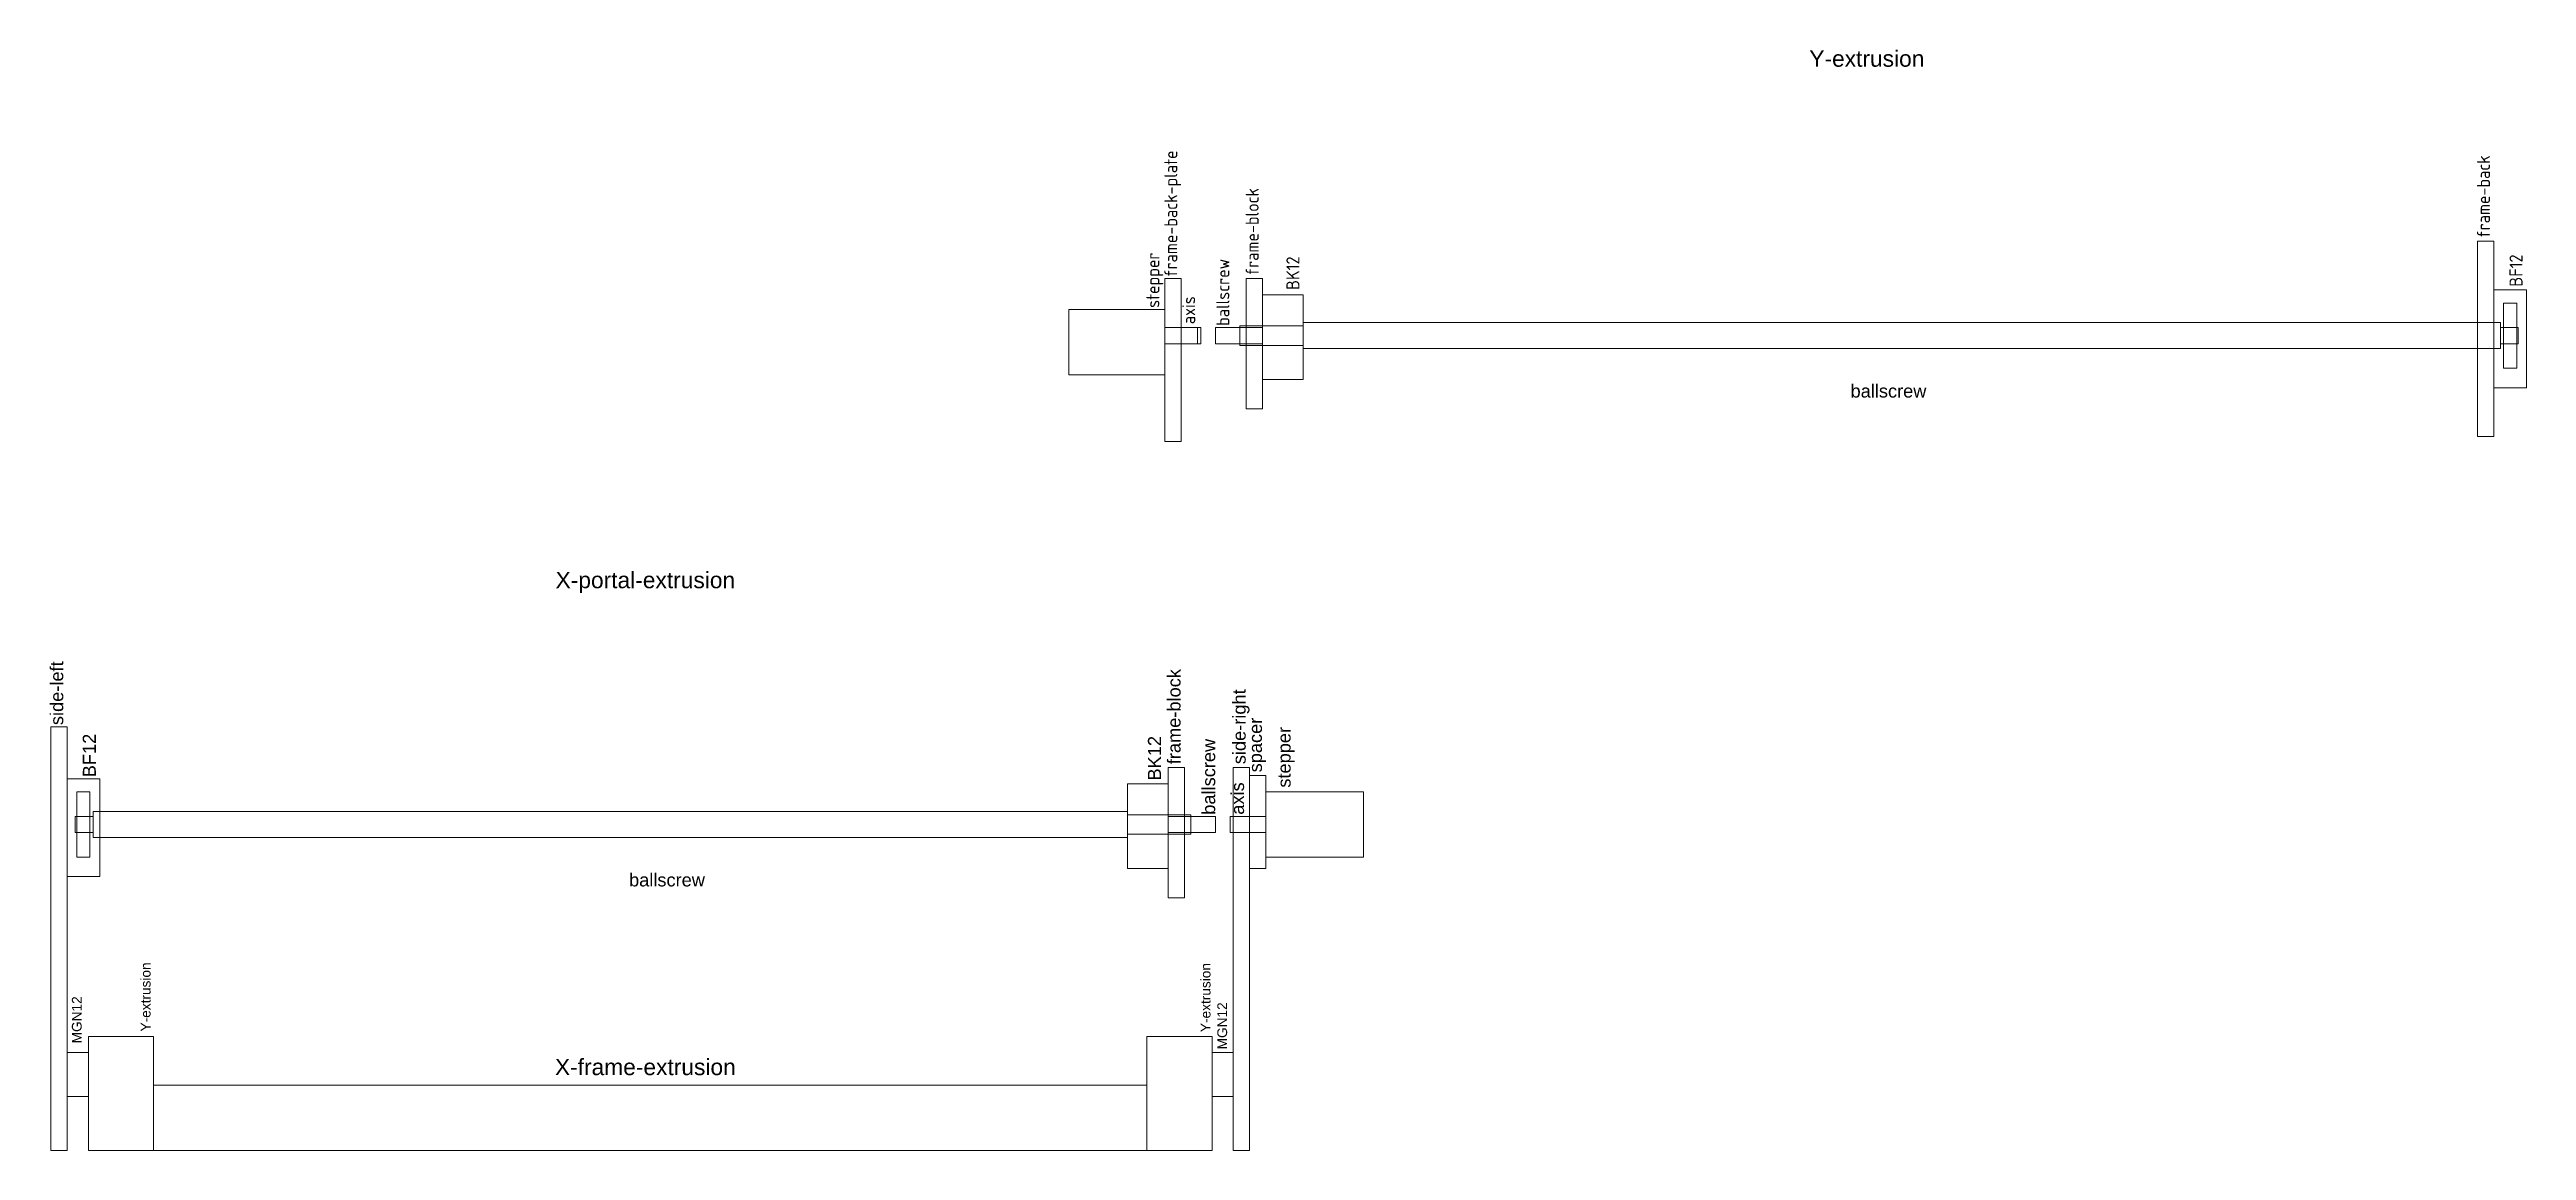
# Model space of a CAD drawing. Header units: millimetres. Extents: x -716 to 805, y -500 to 176.
import ezdxf
from ezdxf.enums import TextEntityAlignment as Align

# ---------------------------------------------------------------- set-up
doc = ezdxf.new("R2010")
doc.units = ezdxf.units.MM
doc.layers.get('0').update_dxf_attribs({"lineweight": 0, "true_color": 0xffffff})
doc.layers.add('text', color=7, linetype='Continuous', lineweight=0, true_color=0xffffff)
doc.styles.add('textstyle0', font='')
doc.styles.add('textstyle1', font='')
doc.styles.add('textstyle10', font='')
doc.styles.add('textstyle11', font='')
doc.styles.add('textstyle12', font='')
doc.styles.add('textstyle13', font='')
doc.styles.add('textstyle14', font='')
doc.styles.add('textstyle15', font='')
doc.styles.add('textstyle16', font='')
doc.styles.add('textstyle17', font='')
doc.styles.add('textstyle18', font='')
doc.styles.add('textstyle19', font='')
doc.styles.add('textstyle2', font='')
doc.styles.add('textstyle20', font='')
doc.styles.add('textstyle21', font='')
doc.styles.add('textstyle22', font='')
doc.styles.add('textstyle23', font='')
doc.styles.add('textstyle24', font='')
doc.styles.add('textstyle25', font='')
doc.styles.add('textstyle3', font='')
doc.styles.add('textstyle4', font='')
doc.styles.add('textstyle5', font='')
doc.styles.add('textstyle6', font='')
doc.styles.add('textstyle7', font='')
doc.styles.add('textstyle8', font='')
doc.styles.add('textstyle9', font='')
doc.styles.get('textstyle0').set_extended_font_data('iso')
doc.styles.get('textstyle1').set_extended_font_data('iso')
doc.styles.get('textstyle10').set_extended_font_data('Liberation Sans')
doc.styles.get('textstyle11').set_extended_font_data('Liberation Sans')
doc.styles.get('textstyle12').set_extended_font_data('Liberation Sans')
doc.styles.get('textstyle13').set_extended_font_data('Liberation Sans')
doc.styles.get('textstyle14').set_extended_font_data('Liberation Sans')
doc.styles.get('textstyle15').set_extended_font_data('Liberation Sans')
doc.styles.get('textstyle16').set_extended_font_data('Liberation Sans')
doc.styles.get('textstyle17').set_extended_font_data('Liberation Sans')
doc.styles.get('textstyle18').set_extended_font_data('Liberation Sans')
doc.styles.get('textstyle19').set_extended_font_data('Liberation Sans')
doc.styles.get('textstyle2').set_extended_font_data('Liberation Sans')
doc.styles.get('textstyle20').set_extended_font_data('Liberation Sans')
doc.styles.get('textstyle21').set_extended_font_data('Liberation Sans')
doc.styles.get('textstyle22').set_extended_font_data('Liberation Sans')
doc.styles.get('textstyle23').set_extended_font_data('Liberation Sans')
doc.styles.get('textstyle24').set_extended_font_data('Liberation Sans')
doc.styles.get('textstyle25').set_extended_font_data('Liberation Sans')
doc.styles.get('textstyle3').set_extended_font_data('iso')
doc.styles.get('textstyle4').set_extended_font_data('iso')
doc.styles.get('textstyle5').set_extended_font_data('iso')
doc.styles.get('textstyle6').set_extended_font_data('iso')
doc.styles.get('textstyle7').set_extended_font_data('iso')
doc.styles.get('textstyle8').set_extended_font_data('iso')
doc.styles.get('textstyle9').set_extended_font_data('Liberation Sans')

msp = doc.modelspace()

# ---------------------------------------------------------------- linework, layer by layer
for p, q in [((21, -270), (31, -270)), ((21, -327), (21, -270)), ((31, -270), (31, -327)), ((31, -327), (21, -327)), ((-705, -440), (-692, -440)), ((-705, -467), (-705, -440)), ((-692, -430), (-652, -430)), ((-692, -500), (-692, -430)), ((-692, -440), (-692, -467)), ((-652, -430), (-652, -500)), ((-42, -430), (-2, -430)), ((-42, -500), (-42, -430)), ((-2, -430), (-2, -500)), ((-2, -440), (11, -440)), ((-2, -440), (-2, -467)), ((11, -440), (11, -467)), ((-692, -467), (-705, -467)), ((-42, -460), (-652, -460)), ((-652, -460), (-652, -500)), ((-42, -500), (-42, -460)), ((11, -467), (-2, -467)), ((-652, -500), (-692, -500)), ((-652, -500), (-42, -500)), ((-2, -500), (-42, -500))]:
    msp.add_line(p, q)
for points in [[(785, 58), (775, 58), (775, -62), (785, -62)], [(-21, -65), (-31, -65), (-31, 35), (-21, 35)], [(29, 35), (19, 35), (19, -45), (29, -45)], [(54, 25), (29, 25), (29, -27), (54, -27)], [(805, 28), (785, 28), (785, -32), (805, -32)], [(-31, 4.9), (-11, 5), (-11, -5), (-31, -5)], [(0, 5), (15, 5), (15, -5), (0, -5)], [(15, 6), (54, 6), (54, -6), (15, -6)], [(54, 8), (789, 8), (789, -8), (54, -8)], [(789, 5), (800, 5), (800, -5), (789, -5)], [(-715, -240), (-705, -240), (-705, -500), (-715, -500)], [(-705, -272), (-685, -272), (-685, -332), (-705, -332)], [(-29, -265), (-19, -265), (-19, -345), (-29, -345)], [(11, -500), (21, -500), (21, -265), (11, -265)], [(-54, -275), (-29, -275), (-29, -327), (-54, -327)], [(-689, -295), (-700, -295), (-700, -305), (-689, -305)], [(-54, -292), (-689, -292), (-689, -308), (-54, -308)], [(-15, -294), (-54, -294), (-54, -306), (-15, -306)], [(0, -295), (-15, -295), (-15, -305), (0, -305)], [(31, -295), (11, -295), (11, -305), (31, -305)]]:
    msp.add_lwpolyline(points, close=True)
at = {"layer": 'text'}
for points in [[(-31, 16), (-90, 16), (-90, -24), (-31, -24)], [(791, 20), (799, 20), (799, -20), (791, -20)], [(-11, 5), (-9, 5), (-9, -5), (-11, -5)], [(15, 6), (29, 6), (29, 5), (15, 5)], [(15, -5), (29, -5), (29, -6), (15, -6)], [(-691, -280), (-699, -280), (-699, -320), (-691, -320)], [(31, -280), (91, -280), (91, -320), (31, -320)], [(-15, -294), (-29, -294), (-29, -295), (-15, -295)], [(11, -295), (9, -295), (9, -305), (11, -305)], [(-15, -305), (-29, -305), (-29, -306), (-15, -306)]]:
    msp.add_lwpolyline(points, close=True, dxfattribs=at)

# ---------------------------------------------------------------- texts
for s, style, p in [('Y-extrusion', 'textstyle9', (400, 170)), ('X-frame-extrusion', 'textstyle25', (-350, -448.8))]:
    msp.add_text(s, height=10, dxfattribs=dict(style=style)).set_placement(p, align=Align.MIDDLE_CENTER)
at = {"style": 'textstyle10'}
msp.add_text('X-portal-extrusion', height=10, rotation=360, dxfattribs=at).set_placement((-350, -150), align=Align.MIDDLE_CENTER)
for s, style, p in [('Y-extrusion', 'textstyle14', (-652, -427)), ('Y-extrusion', 'textstyle13', (-1.2, -427.4)), ('MGN12', 'textstyle15', (-694.3, -434.3)), ('MGN12', 'textstyle12', (9, -438))]:
    msp.add_text(s, height=6, rotation=90, dxfattribs=dict(style=style)).set_placement(p, align=Align.BOTTOM_LEFT)
at = {"layer": 'text'}
for s, style, p in [('frame-back-plate', 'textstyle6', (-21, 36)), ('frame-back', 'textstyle5', (785, 60)), ('frame-block', 'textstyle0', (29, 37)), ('stepper', 'textstyle8', (-32, 17)), ('ballscrew', 'textstyle1', (11, 6)), ('BK12', 'textstyle3', (54, 28)), ('BF12', 'textstyle4', (805, 30)), ('axis', 'textstyle7', (-10, 7)), ('side-left', 'textstyle21', (-705, -239)), ('frame-block', 'textstyle16', (-19, -263)), ('side-right', 'textstyle22', (21, -263)), ('spacer', 'textstyle11', (31, -268)), ('stepper', 'textstyle24', (48.6, -277.4)), ('BF12', 'textstyle20', (-685, -271)), ('BK12', 'textstyle19', (-31, -273)), ('axis', 'textstyle23', (20, -294))]:
    msp.add_text(s, height=8, rotation=90, dxfattribs=dict(at, style=style)).set_placement(p, align=Align.BOTTOM_LEFT)
for style, p in [('textstyle2', (390, -30)), ('textstyle18', (-360, -330))]:
    msp.add_text('ballscrew', height=8, dxfattribs=dict(at, style=style)).set_placement(p, align=Align.TOP_LEFT)
at = {"layer": 'text', "insert": (0, -294), "char_height": 8, "attachment_point": 7, "rotation": 90, "style": 'textstyle17'}
msp.add_mtext('ballscrew', dxfattribs=at)

doc.saveas('drawing.dxf')
